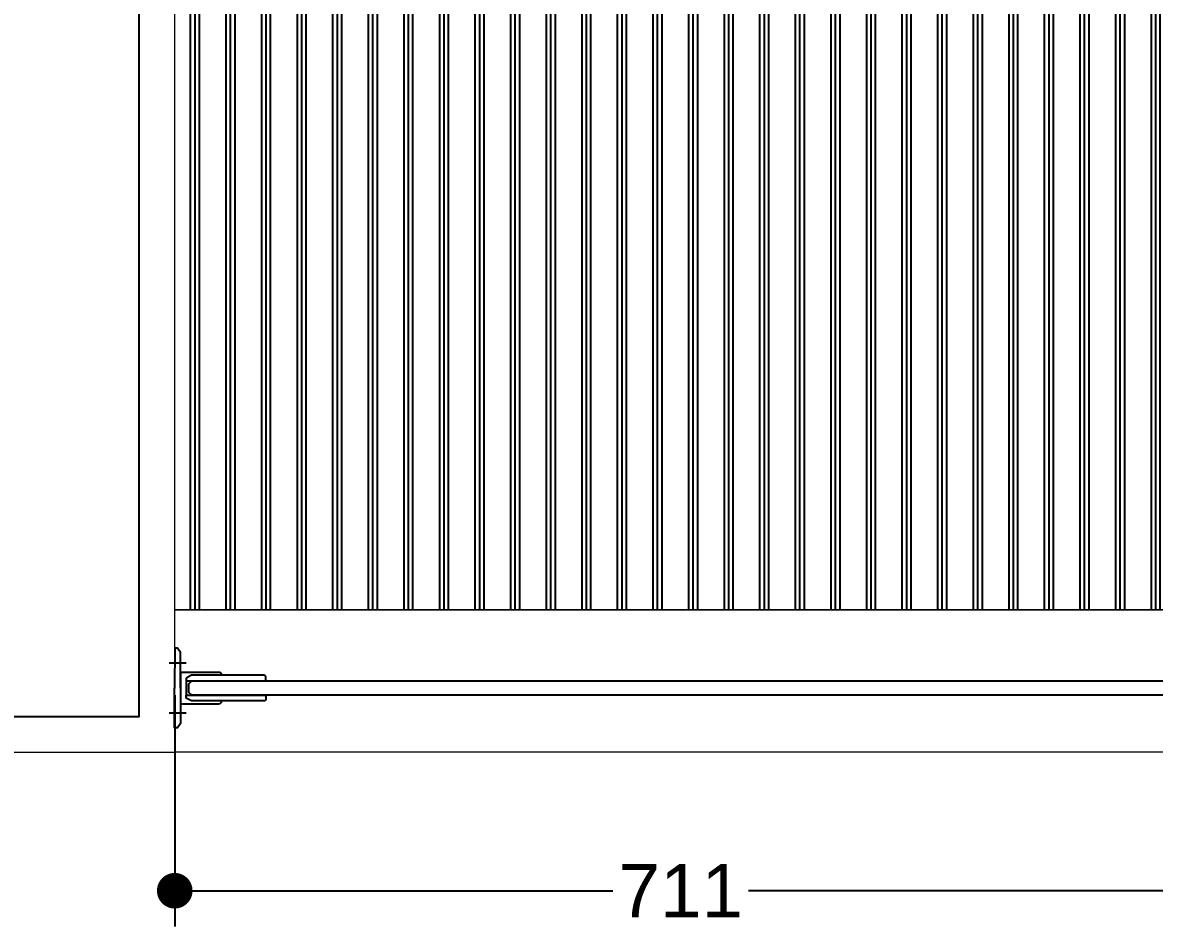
# Model space of a CAD drawing. Header units: inches. Extents: x -12478 to 399182, y -16583 to 525552.
# Drawn here: x 11201 to 11996, y 4845 to 5480 of the extents above; entities that cross this region are included whole.
import ezdxf

# ---------------------------------------------------------------- set-up
doc = ezdxf.new("R2010")
doc.units = ezdxf.units.IN
doc.header["$LTSCALE"] = 1000
doc.header["$MEASUREMENT"] = 0
doc.layers.add('8', color=8, linetype='Continuous')
doc.layers.add('A-WALL', color=7, linetype='Continuous')
doc.layers.add('CQ Marble', color=6, linetype='Continuous', lineweight=0)
doc.styles.get("Standard").update_dxf_attribs({"font": 'arial.ttf'})
doc.dimstyles.new('chester 25', dxfattribs={"dimscale": 0.25, "dimtxt": 150, "dimasz": 100, "dimexe": 100, "dimexo": 20, "dimgap": 40, "dimtad": 0, "dimdec": 0, "dimzin": 0, "dimdsep": 46, "dimtxsty": 'Standard', "dimblk": 'DOT', "dimcen": 100, "dimclrd": 1, "dimclre": 1, "dimclrt": 3, "dimadec": 0, "dimazin": 0, "dimtfac": 1, "dimtdec": 0, "dimtofl": 0, "dimtmove": 0, "dimatfit": 3, "dimfxl": 1, "dimtolj": 1, "dimtzin": 0, "dimlwd": -1, "dimarcsym": 0})

# ---------------------------------------------------------------- blocks, each defined once
blk = doc.blocks.new('glass hinge to wall top')
at = {"color": 8}
for p, q in [((1192.25, 238.93), (1204.2, 238.93)), ((1192.25, 203.96), (1204.2, 203.96))]:
    blk.add_line(p, q, dxfattribs=at)
at = {"color": 0}
blk.add_line((1192.25, 226.45), (1192.25, 216.45), dxfattribs=at)
for points in [[(1196.25, 221.44), (1196.21, 246.41), (1198.21, 249.44), (1200.21, 249.45), (1200.25, 221.45)], [(1196.25, 221.45), (1196.25, 196.48), (1198.25, 193.45), (1200.25, 193.45), (1200.25, 221.45)]]:
    blk.add_lwpolyline(points, dxfattribs=at)
blk.add_lwpolyline([(1167.14, 230.45, -0.414214), (1169.14, 232.45), (1196.25, 232.45), (1196.25, 210.45), (1169.14, 210.45, -0.414214), (1167.14, 212.45)], format="xyb", dxfattribs=at)
for points in [[(1192.25, 228.45), (1192.25, 226.45), (1136.25, 226.45), (1136.25, 229.45, -0.414214), (1137.25, 230.45), (1188.32, 230.45)], [(1192.25, 214.45), (1192.25, 216.45), (1136.25, 216.45), (1136.25, 213.45, 0.414214), (1137.25, 212.45), (1188.32, 212.45)]]:
    blk.add_lwpolyline(points, format="xyb", close=True, dxfattribs=at)
blk = doc.blocks.new('_Dot')
at = {"color": 0, "linetype": 'ByBlock', "lineweight": -2}
blk.add_line((-0.5, 0), (-1, 0), dxfattribs=at)
at = {"color": 0, "linetype": 'ByBlock', "const_width": 0.5}
blk.add_lwpolyline([(-0.25, 0, 1), (0.25, 0, 1)], format="xyb", close=True, dxfattribs=at)
blk = doc.blocks.new('*D271')
at = {"layer": '8', "color": 1, "lineweight": -2, "transparency": 16777216}
for p, q in [((11307.63, 5007.3), (11307.63, 4844.99)), ((12018.64, 5007.3), (12018.64, 4844.99))]:
    blk.add_line(p, q, dxfattribs=at)
at = {"layer": '8', "color": 1, "transparency": 16777216}
for p, q in [((11332.63, 4869.99), (11615.48, 4869.99)), ((11993.64, 4869.99), (11710.79, 4869.99))]:
    blk.add_line(p, q, dxfattribs=at)
at = {"layer": 'Defpoints', "color": 0, "transparency": 16777216}
for p in [(11307.63, 5012.3, 0), (12018.64, 5012.3, 0), (11307.63, 4869.99)]:
    blk.add_point(p, dxfattribs=at)
at = {"layer": '8', "color": 1, "transparency": 16777216, "xscale": 25, "yscale": 25, "zscale": 25, "rotation": 180}
blk.add_blockref('_Dot', (11307.63, 4869.99), dxfattribs=at)
at = {"layer": '8', "color": 1, "transparency": 16777216, "xscale": 25, "yscale": 25, "zscale": 25}
blk.add_blockref('_Dot', (12018.64, 4869.99), dxfattribs=at)
at = {"layer": '8', "color": 3, "transparency": 16777216, "insert": (11663.13, 4869.99), "char_height": 37.5, "attachment_point": 5}
blk.add_mtext('\\A1;711', dxfattribs=at)

msp = doc.modelspace()

# ---------------------------------------------------------------- hatches: boundary and pattern name
at = {"layer": '8'}
h = msp.add_hatch(dxfattribs=at)
h.set_pattern_fill('PLAST', color=8, scale=100, angle=90)
h.paths.add_polyline_path([(11307.63, 6224.53), (12972.62, 6224.53), (12972.62, 5067.31), (11307.63, 5067.31)])

# ---------------------------------------------------------------- linework, layer by layer
at = {"layer": '8', "color": 2, "elevation": 0}
msp.add_lwpolyline([(11319.63, 5017.3), (12014.64, 5017.3), (12016.64, 5015.3), (12016.64, 5009.3), (12014.64, 5007.3), (11319.63, 5007.3), (11317.63, 5009.3), (11317.63, 5015.3)], close=True, dxfattribs=at)
at = {"layer": 'A-WALL', "elevation": 0}
msp.add_lwpolyline([(13339.32, 8586.05), (13347.6, 9914.56), (12997.6, 9914.56), (12997.61, 6349.54), (9622.61, 6349.51), (9622.63, 6349.53), (9622.62, 6349.53), (9622.63, 6149.53), (9622.63, 6149.53), (9622.63, 4947.02), (9722.63, 4947.02), (9722.61, 6249.51), (11182.63, 6249.53), (11182.63, 4992.29), (11282.63, 4992.29), (11282.63, 6249.53), (12997.62, 6249.54), (12997.64, 4944.56), (13347.64, 4944.56), (13347.63, 6249.56)], close=True, dxfattribs=at)
at = {"layer": 'CQ Marble', "elevation": 0}
msp.add_lwpolyline([(9722.63, 4947.02), (9747.63, 4946.95), (9747.62, 6024.44), (11157.63, 6024.45), (11157.63, 4967.29), (11307.63, 4967.29), (11307.63, 6224.53), (12972.62, 6224.54), (12972.64, 4919.56), (13097.65, 4919.56)], dxfattribs=at)
for points in [[(11307.63, 6224.53), (12972.62, 6224.53), (12972.62, 5067.31), (11307.63, 5067.31)], [(11307.62, 5067.31), (12972.62, 5067.31), (12972.62, 4967.31), (11307.62, 4967.31)]]:
    msp.add_lwpolyline(points, close=True, dxfattribs=at)

# ---------------------------------------------------------------- block references
at = {"color": 0, "xscale": -1}
msp.add_blockref('glass hinge to wall top', (12507.81, 4790.86, 0), dxfattribs=at)

# ---------------------------------------------------------------- dimensions: what is measured, and where the dimension line sits
at = {"layer": '8', "color": 2}
dim = msp.add_linear_dim(base=(11307.63, 4869.99), p1=(12018.64, 5012.3, 0), p2=(11307.63, 5012.3, 0), dimstyle='chester 25', dxfattribs=at)
dim.commit()
dim.dimension.update_dxf_attribs({"geometry": '*D271', "text_midpoint": (11663.13, 4869.99)})

doc.saveas('drawing.dxf')
